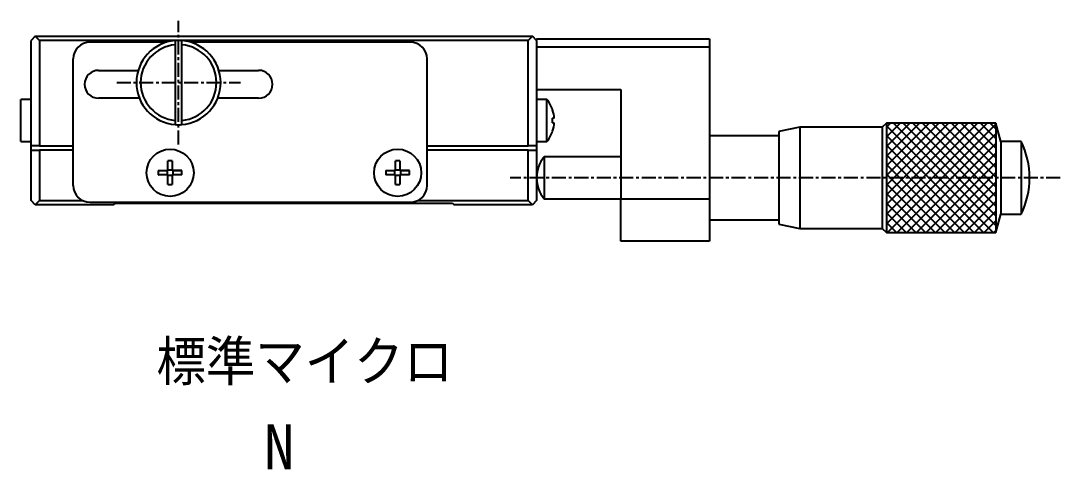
# Model space of a CAD drawing. Extents: x 565 to 917, y 86 to 335.
# Drawn here: x 620.8 to 713.3, y 93.5 to 133.4 of the extents above; entities that cross this region are included whole.
import ezdxf

# ---------------------------------------------------------------- set-up
doc = ezdxf.new("R2010")
doc.units = 0
doc.linetypes.add('CENTER', pattern=[2, 1.25, -0.25, 0.25, -0.25])
doc.layers.get('0').update_dxf_attribs({"linetype": 'CONTINUOUS'})
doc.styles.add('ｽﾀｲﾙ1', font='txt.shx', dxfattribs={"bigfont": 'bigfont.shx'})

msp = doc.modelspace()

# ---------------------------------------------------------------- linework, layer by layer
at = {"color": 1, "linetype": 'CENTER'}
for p, q in [((634.817, 122.37), (634.817, 133.37)), ((629.317, 127.87), (640.317, 127.87)), ((713.292, 119.395), (664.342, 119.395))]:
    msp.add_line(p, q, dxfattribs=at)
at = {"color": 7, "linetype": 'CONTINUOUS'}
for p, q in [((622.067, 131.995), (621.692, 131.62)), ((621.692, 125.263), (621.692, 131.62)), ((622.067, 131.995), (666.317, 131.995)), ((622.442, 131.62), (622.067, 131.995)), ((622.442, 131.62), (622.442, 122.245)), ((634.817, 131.62), (622.442, 131.62)), ((633.767, 131.47), (626.942, 131.47)), ((634.517, 131.608), (634.517, 131.231)), ((665.942, 131.62), (634.817, 131.62)), ((635.117, 131.231), (635.117, 131.608)), ((655.442, 131.47), (635.867, 131.47)), ((666.317, 131.995), (665.942, 131.62)), ((665.942, 122.245), (665.942, 131.62)), ((666.692, 131.62), (666.317, 131.995)), ((666.692, 131.77), (682.067, 131.77)), ((666.692, 131.62), (666.692, 131.77)), ((666.692, 131.62), (666.692, 125.263)), ((682.067, 131.77), (682.067, 131.02)), ((634.517, 131.231), (634.517, 124.508)), ((635.117, 124.508), (635.117, 131.231)), ((682.067, 131.02), (666.692, 131.02)), ((682.067, 131.02), (682.067, 117.52)), ((625.442, 118.72), (625.442, 129.97)), ((656.942, 118.72), (656.942, 129.97)), ((627.692, 128.957), (631.228, 128.957)), ((638.406, 128.957), (641.942, 128.957)), ((666.692, 127.27), (674.192, 127.27)), ((674.192, 127.27), (674.192, 118.645)), ((620.775, 122.62), (620.775, 126.37)), ((621.692, 126.37), (620.775, 126.37)), ((621.692, 126.37), (620.775, 126.37)), ((631.333, 126.482), (627.692, 126.482)), ((641.942, 126.482), (638.301, 126.482)), ((667.609, 126.37), (666.692, 126.37)), ((667.609, 126.37), (666.692, 126.37)), ((667.609, 122.62), (667.609, 126.37)), ((621.692, 123.726), (621.692, 125.263)), ((666.692, 125.263), (666.692, 123.726)), ((668.116, 125.434), (668.111, 125.431)), ((634.517, 124.508), (634.517, 124.132)), ((635.117, 124.132), (635.117, 124.508)), ((668.254, 124.69), (668.111, 124.69)), ((668.111, 124.3), (668.254, 124.3)), ((697.817, 124.27), (697.442, 123.895)), ((708.009, 122.62), (707.567, 124.27)), ((621.692, 122.245), (621.692, 123.726)), ((666.692, 123.726), (666.692, 122.245)), ((668.111, 123.558), (668.116, 123.556)), ((688.255, 123.145), (682.067, 123.145)), ((690.13, 123.895), (688.255, 123.52)), ((688.255, 123.52), (688.255, 115.27)), ((697.442, 123.895), (690.13, 123.895)), ((690.13, 123.895), (690.13, 114.895)), ((697.442, 123.895), (697.442, 114.895)), ((620.775, 122.62), (621.692, 122.62)), ((620.775, 122.62), (621.692, 122.62)), ((622.442, 122.245), (621.692, 122.245)), ((621.692, 121.87), (621.692, 122.245)), ((622.442, 122.245), (625.442, 122.245)), ((656.942, 122.245), (665.942, 122.245)), ((666.692, 122.245), (665.942, 122.245)), ((666.692, 122.62), (667.609, 122.62)), ((666.692, 122.62), (667.609, 122.62)), ((666.692, 122.245), (666.692, 121.87)), ((708.009, 122.62), (708.009, 116.17)), ((709.817, 122.62), (708.009, 122.62)), ((709.817, 122.62), (709.817, 116.17)), ((621.692, 117.37), (621.692, 121.87)), ((621.692, 121.87), (622.442, 121.87)), ((622.442, 121.87), (622.442, 117.37)), ((625.442, 121.87), (622.442, 121.87)), ((665.942, 121.87), (656.942, 121.87)), ((665.942, 117.37), (665.942, 121.87)), ((665.942, 121.87), (666.692, 121.87)), ((666.692, 121.87), (666.692, 117.37)), ((667.35, 121.27), (667.35, 117.52)), ((674.192, 121.27), (667.35, 121.27)), ((633.872, 120.04), (633.872, 120.894)), ((634.262, 120.894), (634.262, 120.04)), ((654.122, 120.04), (654.122, 120.894)), ((654.512, 120.894), (654.512, 120.04)), ((633.018, 120.04), (633.82, 120.04)), ((633.018, 120.04), (633.872, 120.04)), ((633.872, 119.65), (633.018, 119.65)), ((633.82, 119.65), (633.82, 120.04)), ((633.82, 120.04), (633.872, 120.04)), ((633.872, 120.092), (634.262, 120.092)), ((633.872, 118.795), (633.872, 119.65)), ((634.262, 119.597), (633.872, 119.597)), ((634.262, 120.04), (635.116, 120.04)), ((634.262, 120.04), (634.314, 120.04)), ((635.116, 119.65), (634.262, 119.65)), ((634.262, 119.65), (634.262, 118.795)), ((635.116, 120.04), (634.314, 120.04)), ((634.314, 120.04), (634.314, 119.65)), ((653.268, 120.04), (654.07, 120.04)), ((653.268, 120.04), (654.122, 120.04)), ((654.122, 119.65), (653.268, 119.65)), ((654.07, 119.65), (654.07, 120.04)), ((654.07, 120.04), (654.122, 120.04)), ((654.122, 120.092), (654.512, 120.092)), ((654.122, 118.795), (654.122, 119.65)), ((654.512, 119.597), (654.122, 119.597)), ((654.512, 120.04), (654.564, 120.04)), ((654.512, 120.04), (655.366, 120.04)), ((655.366, 119.65), (654.512, 119.65)), ((654.512, 119.65), (654.512, 118.795)), ((654.564, 120.04), (654.564, 119.65)), ((655.366, 120.04), (654.564, 120.04)), ((674.192, 118.645), (674.192, 117.52)), ((667.35, 117.52), (674.192, 117.52)), ((674.192, 117.52), (682.067, 117.52)), ((674.192, 113.77), (674.192, 117.52)), ((682.067, 117.52), (682.067, 113.77)), ((622.067, 116.995), (621.692, 117.37)), ((622.442, 117.37), (622.067, 116.995)), ((629.042, 116.995), (622.067, 116.995)), ((622.442, 117.37), (626.288, 117.37)), ((626.942, 117.22), (655.442, 117.22)), ((629.042, 116.995), (629.192, 117.145)), ((629.192, 117.145), (659.192, 117.145)), ((656.096, 117.37), (665.942, 117.37)), ((659.192, 117.145), (659.342, 116.995)), ((666.317, 116.995), (659.342, 116.995)), ((666.317, 116.995), (665.942, 117.37)), ((666.692, 117.37), (666.317, 116.995)), ((707.567, 114.52), (708.009, 116.17)), ((708.009, 116.17), (709.817, 116.17)), ((682.067, 115.645), (688.255, 115.645)), ((688.255, 115.27), (690.13, 114.895)), ((690.13, 114.895), (697.442, 114.895)), ((697.442, 114.895), (697.817, 114.52)), ((682.067, 113.77), (674.192, 113.77))]:
    msp.add_line(p, q, dxfattribs=at)
at = {"color": 3, "linetype": 'CONTINUOUS'}
for p, q in [((707.567, 124.27), (697.817, 124.27)), ((697.817, 124.27), (697.817, 114.52)), ((697.817, 123.911), (698.175, 124.27)), ((697.817, 123.049), (699.037, 124.27)), ((697.817, 122.188), (699.899, 124.27)), ((697.817, 121.326), (700.761, 124.27)), ((697.817, 120.464), (701.623, 124.27)), ((697.817, 119.602), (702.484, 124.27)), ((697.817, 118.741), (703.346, 124.27)), ((697.817, 117.879), (704.208, 124.27)), ((697.817, 117.017), (705.07, 124.27)), ((697.817, 116.155), (705.932, 124.27)), ((697.817, 115.293), (706.793, 124.27)), ((707.334, 114.52), (697.817, 124.036)), ((697.905, 114.52), (707.567, 124.182)), ((707.567, 115.148), (698.446, 124.27)), ((707.567, 116.01), (699.308, 124.27)), ((707.567, 116.872), (700.169, 124.27)), ((707.567, 117.734), (701.031, 124.27)), ((707.567, 118.595), (701.893, 124.27)), ((707.567, 119.457), (702.755, 124.27)), ((707.567, 120.319), (703.617, 124.27)), ((707.567, 121.181), (704.478, 124.27)), ((707.567, 122.043), (705.34, 124.27)), ((707.567, 122.904), (706.202, 124.27)), ((707.567, 123.766), (707.064, 124.27)), ((707.567, 124.27), (707.567, 114.52)), ((706.472, 114.52), (697.817, 123.175)), ((698.767, 114.52), (707.567, 123.32)), ((705.611, 114.52), (697.817, 122.313)), ((699.629, 114.52), (707.567, 122.458)), ((704.749, 114.52), (697.817, 121.451)), ((700.49, 114.52), (707.567, 121.596)), ((703.887, 114.52), (697.817, 120.589)), ((701.352, 114.52), (707.567, 120.734)), ((703.025, 114.52), (697.817, 119.728)), ((702.214, 114.52), (707.567, 119.873)), ((702.163, 114.52), (697.817, 118.866)), ((703.076, 114.52), (707.567, 119.011)), ((701.302, 114.52), (697.817, 118.004)), ((703.938, 114.52), (707.567, 118.149)), ((700.44, 114.52), (697.817, 117.142)), ((704.799, 114.52), (707.567, 117.287)), ((699.578, 114.52), (697.817, 116.28)), ((705.661, 114.52), (707.567, 116.425)), ((698.716, 114.52), (697.817, 115.419)), ((706.523, 114.52), (707.567, 115.564)), ((697.854, 114.52), (697.817, 114.557)), ((697.817, 114.52), (707.567, 114.52)), ((707.385, 114.52), (707.567, 114.702))]:
    msp.add_line(p, q, dxfattribs=at)
at = {"color": 7, "linetype": 'CONTINUOUS'}
for points in [[(668.111, 124.3, 0), (668.111, 124.303, 0), (668.111, 124.306, 0), (668.111, 124.309, 0), (668.111, 124.312, 0), (668.111, 124.315, 0), (668.112, 124.318, 0), (668.112, 124.321, 0), (668.112, 124.324, 0), (668.112, 124.327, 0), (668.112, 124.33, 0), (668.112, 124.333, 0), (668.113, 124.336, 0), (668.113, 124.339, 0), (668.113, 124.342, 0), (668.113, 124.345, 0), (668.113, 124.348, 0), (668.113, 124.351, 0), (668.113, 124.354, 0), (668.114, 124.357, 0), (668.114, 124.36, 0), (668.114, 124.363, 0), (668.114, 124.367, 0), (668.114, 124.37, 0), (668.114, 124.373, 0), (668.114, 124.376, 0), (668.114, 124.379, 0), (668.114, 124.382, 0), (668.115, 124.385, 0), (668.115, 124.388, 0), (668.115, 124.391, 0), (668.115, 124.394, 0), (668.115, 124.397, 0), (668.115, 124.4, 0), (668.115, 124.403, 0), (668.115, 124.406, 0), (668.115, 124.409, 0), (668.115, 124.412, 0), (668.115, 124.415, 0), (668.116, 124.418, 0), (668.116, 124.421, 0), (668.116, 124.424, 0), (668.116, 124.427, 0), (668.116, 124.431, 0), (668.116, 124.434, 0), (668.116, 124.437, 0), (668.116, 124.44, 0), (668.116, 124.443, 0), (668.116, 124.446, 0), (668.116, 124.449, 0), (668.116, 124.452, 0), (668.116, 124.455, 0), (668.116, 124.458, 0), (668.116, 124.461, 0), (668.116, 124.464, 0), (668.116, 124.467, 0), (668.116, 124.47, 0), (668.116, 124.473, 0), (668.116, 124.476, 0), (668.116, 124.479, 0), (668.116, 124.482, 0), (668.116, 124.485, 0), (668.116, 124.488, 0), (668.116, 124.491, 0), (668.116, 124.495, 0), (668.116, 124.498, 0), (668.116, 124.501, 0), (668.116, 124.504, 0), (668.116, 124.507, 0), (668.116, 124.51, 0), (668.116, 124.513, 0), (668.116, 124.516, 0), (668.116, 124.519, 0), (668.116, 124.522, 0), (668.116, 124.525, 0), (668.116, 124.528, 0), (668.116, 124.531, 0), (668.116, 124.534, 0), (668.116, 124.537, 0), (668.116, 124.54, 0), (668.116, 124.543, 0), (668.116, 124.546, 0), (668.116, 124.549, 0), (668.116, 124.552, 0), (668.116, 124.556, 0), (668.116, 124.559, 0), (668.116, 124.562, 0), (668.116, 124.565, 0), (668.116, 124.568, 0), (668.116, 124.571, 0), (668.115, 124.574, 0), (668.115, 124.577, 0), (668.115, 124.58, 0), (668.115, 124.583, 0), (668.115, 124.586, 0), (668.115, 124.589, 0), (668.115, 124.592, 0), (668.115, 124.595, 0), (668.115, 124.598, 0), (668.115, 124.601, 0), (668.115, 124.604, 0), (668.114, 124.607, 0), (668.114, 124.61, 0), (668.114, 124.613, 0), (668.114, 124.616, 0), (668.114, 124.62, 0), (668.114, 124.623, 0), (668.114, 124.626, 0), (668.114, 124.629, 0), (668.114, 124.632, 0), (668.113, 124.635, 0), (668.113, 124.638, 0), (668.113, 124.641, 0), (668.113, 124.644, 0), (668.113, 124.647, 0), (668.113, 124.65, 0), (668.113, 124.653, 0), (668.112, 124.656, 0), (668.112, 124.659, 0), (668.112, 124.662, 0), (668.112, 124.665, 0), (668.112, 124.668, 0), (668.112, 124.671, 0), (668.111, 124.674, 0), (668.111, 124.677, 0), (668.111, 124.68, 0), (668.111, 124.683, 0), (668.111, 124.686, 0), (668.111, 124.69, 0)], [(634.262, 120.894, 0), (634.259, 120.894, 0), (634.256, 120.894, 0), (634.253, 120.894, 0), (634.25, 120.894, 0), (634.247, 120.894, 0), (634.244, 120.894, 0), (634.241, 120.894, 0), (634.238, 120.894, 0), (634.235, 120.894, 0), (634.232, 120.895, 0), (634.229, 120.895, 0), (634.226, 120.895, 0), (634.223, 120.895, 0), (634.219, 120.895, 0), (634.216, 120.895, 0), (634.213, 120.895, 0), (634.21, 120.895, 0), (634.207, 120.895, 0), (634.204, 120.895, 0), (634.201, 120.895, 0), (634.198, 120.895, 0), (634.195, 120.895, 0), (634.192, 120.895, 0), (634.189, 120.895, 0), (634.186, 120.895, 0), (634.183, 120.895, 0), (634.18, 120.895, 0), (634.177, 120.895, 0), (634.174, 120.895, 0), (634.171, 120.896, 0), (634.168, 120.896, 0), (634.165, 120.896, 0), (634.162, 120.896, 0), (634.159, 120.896, 0), (634.156, 120.896, 0), (634.152, 120.896, 0), (634.149, 120.896, 0), (634.146, 120.896, 0), (634.143, 120.896, 0), (634.14, 120.896, 0), (634.137, 120.896, 0), (634.134, 120.896, 0), (634.131, 120.896, 0), (634.128, 120.896, 0), (634.125, 120.896, 0), (634.122, 120.896, 0), (634.119, 120.896, 0), (634.116, 120.896, 0), (634.113, 120.896, 0), (634.11, 120.896, 0), (634.107, 120.896, 0), (634.104, 120.896, 0), (634.101, 120.896, 0), (634.098, 120.896, 0), (634.095, 120.896, 0), (634.092, 120.896, 0), (634.088, 120.896, 0), (634.085, 120.896, 0), (634.082, 120.896, 0), (634.079, 120.896, 0), (634.076, 120.896, 0), (634.073, 120.896, 0), (634.07, 120.896, 0), (634.067, 120.896, 0), (634.064, 120.896, 0), (634.061, 120.896, 0), (634.058, 120.896, 0), (634.055, 120.896, 0), (634.052, 120.896, 0), (634.049, 120.896, 0), (634.046, 120.896, 0), (634.043, 120.896, 0), (634.04, 120.896, 0), (634.037, 120.896, 0), (634.034, 120.896, 0), (634.031, 120.896, 0), (634.027, 120.896, 0), (634.024, 120.896, 0), (634.021, 120.896, 0), (634.018, 120.896, 0), (634.015, 120.896, 0), (634.012, 120.896, 0), (634.009, 120.896, 0), (634.006, 120.896, 0), (634.003, 120.896, 0), (634, 120.896, 0), (633.997, 120.896, 0), (633.994, 120.896, 0), (633.991, 120.896, 0), (633.988, 120.896, 0), (633.985, 120.896, 0), (633.982, 120.896, 0), (633.979, 120.896, 0), (633.976, 120.896, 0), (633.973, 120.896, 0), (633.97, 120.896, 0), (633.967, 120.896, 0), (633.963, 120.896, 0), (633.96, 120.895, 0), (633.957, 120.895, 0), (633.954, 120.895, 0), (633.951, 120.895, 0), (633.948, 120.895, 0), (633.945, 120.895, 0), (633.942, 120.895, 0), (633.939, 120.895, 0), (633.936, 120.895, 0), (633.933, 120.895, 0), (633.93, 120.895, 0), (633.927, 120.895, 0), (633.924, 120.895, 0), (633.921, 120.895, 0), (633.918, 120.895, 0), (633.915, 120.895, 0), (633.912, 120.895, 0), (633.909, 120.895, 0), (633.906, 120.895, 0), (633.903, 120.895, 0), (633.9, 120.894, 0), (633.896, 120.894, 0), (633.893, 120.894, 0), (633.89, 120.894, 0), (633.887, 120.894, 0), (633.884, 120.894, 0), (633.881, 120.894, 0), (633.878, 120.894, 0), (633.875, 120.894, 0), (633.872, 120.894, 0)], [(654.512, 120.894, 0), (654.509, 120.894, 0), (654.506, 120.894, 0), (654.503, 120.894, 0), (654.5, 120.894, 0), (654.497, 120.894, 0), (654.494, 120.894, 0), (654.491, 120.894, 0), (654.488, 120.894, 0), (654.485, 120.894, 0), (654.482, 120.895, 0), (654.479, 120.895, 0), (654.476, 120.895, 0), (654.473, 120.895, 0), (654.469, 120.895, 0), (654.466, 120.895, 0), (654.463, 120.895, 0), (654.46, 120.895, 0), (654.457, 120.895, 0), (654.454, 120.895, 0), (654.451, 120.895, 0), (654.448, 120.895, 0), (654.445, 120.895, 0), (654.442, 120.895, 0), (654.439, 120.895, 0), (654.436, 120.895, 0), (654.433, 120.895, 0), (654.43, 120.895, 0), (654.427, 120.895, 0), (654.424, 120.895, 0), (654.421, 120.896, 0), (654.418, 120.896, 0), (654.415, 120.896, 0), (654.412, 120.896, 0), (654.409, 120.896, 0), (654.406, 120.896, 0), (654.402, 120.896, 0), (654.399, 120.896, 0), (654.396, 120.896, 0), (654.393, 120.896, 0), (654.39, 120.896, 0), (654.387, 120.896, 0), (654.384, 120.896, 0), (654.381, 120.896, 0), (654.378, 120.896, 0), (654.375, 120.896, 0), (654.372, 120.896, 0), (654.369, 120.896, 0), (654.366, 120.896, 0), (654.363, 120.896, 0), (654.36, 120.896, 0), (654.357, 120.896, 0), (654.354, 120.896, 0), (654.351, 120.896, 0), (654.348, 120.896, 0), (654.345, 120.896, 0), (654.342, 120.896, 0), (654.338, 120.896, 0), (654.335, 120.896, 0), (654.332, 120.896, 0), (654.329, 120.896, 0), (654.326, 120.896, 0), (654.323, 120.896, 0), (654.32, 120.896, 0), (654.317, 120.896, 0), (654.314, 120.896, 0), (654.311, 120.896, 0), (654.308, 120.896, 0), (654.305, 120.896, 0), (654.302, 120.896, 0), (654.299, 120.896, 0), (654.296, 120.896, 0), (654.293, 120.896, 0), (654.29, 120.896, 0), (654.287, 120.896, 0), (654.284, 120.896, 0), (654.281, 120.896, 0), (654.277, 120.896, 0), (654.274, 120.896, 0), (654.271, 120.896, 0), (654.268, 120.896, 0), (654.265, 120.896, 0), (654.262, 120.896, 0), (654.259, 120.896, 0), (654.256, 120.896, 0), (654.253, 120.896, 0), (654.25, 120.896, 0), (654.247, 120.896, 0), (654.244, 120.896, 0), (654.241, 120.896, 0), (654.238, 120.896, 0), (654.235, 120.896, 0), (654.232, 120.896, 0), (654.229, 120.896, 0), (654.226, 120.896, 0), (654.223, 120.896, 0), (654.22, 120.896, 0), (654.217, 120.896, 0), (654.213, 120.896, 0), (654.21, 120.895, 0), (654.207, 120.895, 0), (654.204, 120.895, 0), (654.201, 120.895, 0), (654.198, 120.895, 0), (654.195, 120.895, 0), (654.192, 120.895, 0), (654.189, 120.895, 0), (654.186, 120.895, 0), (654.183, 120.895, 0), (654.18, 120.895, 0), (654.177, 120.895, 0), (654.174, 120.895, 0), (654.171, 120.895, 0), (654.168, 120.895, 0), (654.165, 120.895, 0), (654.162, 120.895, 0), (654.159, 120.895, 0), (654.156, 120.895, 0), (654.153, 120.895, 0), (654.15, 120.894, 0), (654.146, 120.894, 0), (654.143, 120.894, 0), (654.14, 120.894, 0), (654.137, 120.894, 0), (654.134, 120.894, 0), (654.131, 120.894, 0), (654.128, 120.894, 0), (654.125, 120.894, 0), (654.122, 120.894, 0)], [(633.018, 120.04, 0), (633.018, 120.036, 0), (633.018, 120.033, 0), (633.018, 120.03, 0), (633.017, 120.027, 0), (633.017, 120.024, 0), (633.017, 120.021, 0), (633.017, 120.018, 0), (633.017, 120.015, 0), (633.017, 120.012, 0), (633.017, 120.009, 0), (633.017, 120.006, 0), (633.017, 120.003, 0), (633.017, 120, 0), (633.017, 119.997, 0), (633.017, 119.994, 0), (633.017, 119.991, 0), (633.017, 119.988, 0), (633.017, 119.985, 0), (633.017, 119.982, 0), (633.017, 119.979, 0), (633.017, 119.976, 0), (633.016, 119.973, 0), (633.016, 119.969, 0), (633.016, 119.966, 0), (633.016, 119.963, 0), (633.016, 119.96, 0), (633.016, 119.957, 0), (633.016, 119.954, 0), (633.016, 119.951, 0), (633.016, 119.948, 0), (633.016, 119.945, 0), (633.016, 119.942, 0), (633.016, 119.939, 0), (633.016, 119.936, 0), (633.016, 119.933, 0), (633.016, 119.93, 0), (633.016, 119.927, 0), (633.016, 119.924, 0), (633.016, 119.921, 0), (633.016, 119.918, 0), (633.016, 119.915, 0), (633.016, 119.912, 0), (633.016, 119.909, 0), (633.016, 119.905, 0), (633.016, 119.902, 0), (633.016, 119.899, 0), (633.016, 119.896, 0), (633.016, 119.893, 0), (633.016, 119.89, 0), (633.016, 119.887, 0), (633.016, 119.884, 0), (633.016, 119.881, 0), (633.016, 119.878, 0), (633.016, 119.875, 0), (633.016, 119.872, 0), (633.016, 119.869, 0), (633.016, 119.866, 0), (633.016, 119.863, 0), (633.016, 119.86, 0), (633.016, 119.857, 0), (633.016, 119.854, 0), (633.016, 119.851, 0), (633.016, 119.848, 0), (633.016, 119.845, 0), (633.016, 119.841, 0), (633.016, 119.838, 0), (633.016, 119.835, 0), (633.016, 119.832, 0), (633.016, 119.829, 0), (633.016, 119.826, 0), (633.016, 119.823, 0), (633.016, 119.82, 0), (633.016, 119.817, 0), (633.016, 119.814, 0), (633.016, 119.811, 0), (633.016, 119.808, 0), (633.016, 119.805, 0), (633.016, 119.802, 0), (633.016, 119.799, 0), (633.016, 119.796, 0), (633.016, 119.793, 0), (633.016, 119.79, 0), (633.016, 119.787, 0), (633.016, 119.784, 0), (633.016, 119.781, 0), (633.016, 119.777, 0), (633.016, 119.774, 0), (633.016, 119.771, 0), (633.016, 119.768, 0), (633.016, 119.765, 0), (633.016, 119.762, 0), (633.016, 119.759, 0), (633.016, 119.756, 0), (633.016, 119.753, 0), (633.016, 119.75, 0), (633.016, 119.747, 0), (633.016, 119.744, 0), (633.016, 119.741, 0), (633.016, 119.738, 0), (633.016, 119.735, 0), (633.016, 119.732, 0), (633.016, 119.729, 0), (633.016, 119.726, 0), (633.016, 119.723, 0), (633.016, 119.72, 0), (633.016, 119.717, 0), (633.017, 119.713, 0), (633.017, 119.71, 0), (633.017, 119.707, 0), (633.017, 119.704, 0), (633.017, 119.701, 0), (633.017, 119.698, 0), (633.017, 119.695, 0), (633.017, 119.692, 0), (633.017, 119.689, 0), (633.017, 119.686, 0), (633.017, 119.683, 0), (633.017, 119.68, 0), (633.017, 119.677, 0), (633.017, 119.674, 0), (633.017, 119.671, 0), (633.017, 119.668, 0), (633.017, 119.665, 0), (633.017, 119.662, 0), (633.018, 119.659, 0), (633.018, 119.656, 0), (633.018, 119.653, 0), (633.018, 119.65, 0)], [(635.116, 119.65, 0), (635.117, 119.653, 0), (635.117, 119.656, 0), (635.117, 119.659, 0), (635.117, 119.662, 0), (635.117, 119.665, 0), (635.117, 119.668, 0), (635.117, 119.671, 0), (635.117, 119.674, 0), (635.117, 119.677, 0), (635.117, 119.68, 0), (635.117, 119.683, 0), (635.117, 119.686, 0), (635.117, 119.689, 0), (635.117, 119.692, 0), (635.117, 119.695, 0), (635.117, 119.698, 0), (635.118, 119.701, 0), (635.118, 119.704, 0), (635.118, 119.707, 0), (635.118, 119.71, 0), (635.118, 119.713, 0), (635.118, 119.717, 0), (635.118, 119.72, 0), (635.118, 119.723, 0), (635.118, 119.726, 0), (635.118, 119.729, 0), (635.118, 119.732, 0), (635.118, 119.735, 0), (635.118, 119.738, 0), (635.118, 119.741, 0), (635.118, 119.744, 0), (635.118, 119.747, 0), (635.118, 119.75, 0), (635.118, 119.753, 0), (635.118, 119.756, 0), (635.118, 119.759, 0), (635.118, 119.762, 0), (635.118, 119.765, 0), (635.118, 119.768, 0), (635.118, 119.771, 0), (635.118, 119.774, 0), (635.118, 119.777, 0), (635.118, 119.781, 0), (635.119, 119.784, 0), (635.119, 119.787, 0), (635.119, 119.79, 0), (635.119, 119.793, 0), (635.119, 119.796, 0), (635.119, 119.799, 0), (635.119, 119.802, 0), (635.119, 119.805, 0), (635.119, 119.808, 0), (635.119, 119.811, 0), (635.119, 119.814, 0), (635.119, 119.817, 0), (635.119, 119.82, 0), (635.119, 119.823, 0), (635.119, 119.826, 0), (635.119, 119.829, 0), (635.119, 119.832, 0), (635.119, 119.835, 0), (635.119, 119.838, 0), (635.119, 119.841, 0), (635.119, 119.845, 0), (635.119, 119.848, 0), (635.119, 119.851, 0), (635.119, 119.854, 0), (635.119, 119.857, 0), (635.119, 119.86, 0), (635.119, 119.863, 0), (635.119, 119.866, 0), (635.119, 119.869, 0), (635.119, 119.872, 0), (635.119, 119.875, 0), (635.119, 119.878, 0), (635.119, 119.881, 0), (635.119, 119.884, 0), (635.119, 119.887, 0), (635.119, 119.89, 0), (635.119, 119.893, 0), (635.119, 119.896, 0), (635.119, 119.899, 0), (635.119, 119.902, 0), (635.119, 119.905, 0), (635.118, 119.909, 0), (635.118, 119.912, 0), (635.118, 119.915, 0), (635.118, 119.918, 0), (635.118, 119.921, 0), (635.118, 119.924, 0), (635.118, 119.927, 0), (635.118, 119.93, 0), (635.118, 119.933, 0), (635.118, 119.936, 0), (635.118, 119.939, 0), (635.118, 119.942, 0), (635.118, 119.945, 0), (635.118, 119.948, 0), (635.118, 119.951, 0), (635.118, 119.954, 0), (635.118, 119.957, 0), (635.118, 119.96, 0), (635.118, 119.963, 0), (635.118, 119.966, 0), (635.118, 119.969, 0), (635.118, 119.973, 0), (635.118, 119.976, 0), (635.118, 119.979, 0), (635.118, 119.982, 0), (635.118, 119.985, 0), (635.118, 119.988, 0), (635.117, 119.991, 0), (635.117, 119.994, 0), (635.117, 119.997, 0), (635.117, 120, 0), (635.117, 120.003, 0), (635.117, 120.006, 0), (635.117, 120.009, 0), (635.117, 120.012, 0), (635.117, 120.015, 0), (635.117, 120.018, 0), (635.117, 120.021, 0), (635.117, 120.024, 0), (635.117, 120.027, 0), (635.117, 120.03, 0), (635.117, 120.033, 0), (635.117, 120.036, 0), (635.116, 120.04, 0)], [(653.268, 120.04, 0), (653.268, 120.036, 0), (653.268, 120.033, 0), (653.268, 120.03, 0), (653.267, 120.027, 0), (653.267, 120.024, 0), (653.267, 120.021, 0), (653.267, 120.018, 0), (653.267, 120.015, 0), (653.267, 120.012, 0), (653.267, 120.009, 0), (653.267, 120.006, 0), (653.267, 120.003, 0), (653.267, 120, 0), (653.267, 119.997, 0), (653.267, 119.994, 0), (653.267, 119.991, 0), (653.267, 119.988, 0), (653.267, 119.985, 0), (653.267, 119.982, 0), (653.267, 119.979, 0), (653.267, 119.976, 0), (653.266, 119.973, 0), (653.266, 119.969, 0), (653.266, 119.966, 0), (653.266, 119.963, 0), (653.266, 119.96, 0), (653.266, 119.957, 0), (653.266, 119.954, 0), (653.266, 119.951, 0), (653.266, 119.948, 0), (653.266, 119.945, 0), (653.266, 119.942, 0), (653.266, 119.939, 0), (653.266, 119.936, 0), (653.266, 119.933, 0), (653.266, 119.93, 0), (653.266, 119.927, 0), (653.266, 119.924, 0), (653.266, 119.921, 0), (653.266, 119.918, 0), (653.266, 119.915, 0), (653.266, 119.912, 0), (653.266, 119.909, 0), (653.266, 119.905, 0), (653.266, 119.902, 0), (653.266, 119.899, 0), (653.266, 119.896, 0), (653.266, 119.893, 0), (653.266, 119.89, 0), (653.266, 119.887, 0), (653.266, 119.884, 0), (653.266, 119.881, 0), (653.266, 119.878, 0), (653.266, 119.875, 0), (653.266, 119.872, 0), (653.266, 119.869, 0), (653.266, 119.866, 0), (653.266, 119.863, 0), (653.266, 119.86, 0), (653.266, 119.857, 0), (653.266, 119.854, 0), (653.266, 119.851, 0), (653.266, 119.848, 0), (653.266, 119.845, 0), (653.266, 119.841, 0), (653.266, 119.838, 0), (653.266, 119.835, 0), (653.266, 119.832, 0), (653.266, 119.829, 0), (653.266, 119.826, 0), (653.266, 119.823, 0), (653.266, 119.82, 0), (653.266, 119.817, 0), (653.266, 119.814, 0), (653.266, 119.811, 0), (653.266, 119.808, 0), (653.266, 119.805, 0), (653.266, 119.802, 0), (653.266, 119.799, 0), (653.266, 119.796, 0), (653.266, 119.793, 0), (653.266, 119.79, 0), (653.266, 119.787, 0), (653.266, 119.784, 0), (653.266, 119.781, 0), (653.266, 119.777, 0), (653.266, 119.774, 0), (653.266, 119.771, 0), (653.266, 119.768, 0), (653.266, 119.765, 0), (653.266, 119.762, 0), (653.266, 119.759, 0), (653.266, 119.756, 0), (653.266, 119.753, 0), (653.266, 119.75, 0), (653.266, 119.747, 0), (653.266, 119.744, 0), (653.266, 119.741, 0), (653.266, 119.738, 0), (653.266, 119.735, 0), (653.266, 119.732, 0), (653.266, 119.729, 0), (653.266, 119.726, 0), (653.266, 119.723, 0), (653.266, 119.72, 0), (653.266, 119.717, 0), (653.267, 119.713, 0), (653.267, 119.71, 0), (653.267, 119.707, 0), (653.267, 119.704, 0), (653.267, 119.701, 0), (653.267, 119.698, 0), (653.267, 119.695, 0), (653.267, 119.692, 0), (653.267, 119.689, 0), (653.267, 119.686, 0), (653.267, 119.683, 0), (653.267, 119.68, 0), (653.267, 119.677, 0), (653.267, 119.674, 0), (653.267, 119.671, 0), (653.267, 119.668, 0), (653.267, 119.665, 0), (653.267, 119.662, 0), (653.268, 119.659, 0), (653.268, 119.656, 0), (653.268, 119.653, 0), (653.268, 119.65, 0)], [(655.366, 119.65, 0), (655.367, 119.653, 0), (655.367, 119.656, 0), (655.367, 119.659, 0), (655.367, 119.662, 0), (655.367, 119.665, 0), (655.367, 119.668, 0), (655.367, 119.671, 0), (655.367, 119.674, 0), (655.367, 119.677, 0), (655.367, 119.68, 0), (655.367, 119.683, 0), (655.367, 119.686, 0), (655.367, 119.689, 0), (655.367, 119.692, 0), (655.367, 119.695, 0), (655.367, 119.698, 0), (655.368, 119.701, 0), (655.368, 119.704, 0), (655.368, 119.707, 0), (655.368, 119.71, 0), (655.368, 119.713, 0), (655.368, 119.717, 0), (655.368, 119.72, 0), (655.368, 119.723, 0), (655.368, 119.726, 0), (655.368, 119.729, 0), (655.368, 119.732, 0), (655.368, 119.735, 0), (655.368, 119.738, 0), (655.368, 119.741, 0), (655.368, 119.744, 0), (655.368, 119.747, 0), (655.368, 119.75, 0), (655.368, 119.753, 0), (655.368, 119.756, 0), (655.368, 119.759, 0), (655.368, 119.762, 0), (655.368, 119.765, 0), (655.368, 119.768, 0), (655.368, 119.771, 0), (655.368, 119.774, 0), (655.368, 119.777, 0), (655.368, 119.781, 0), (655.369, 119.784, 0), (655.369, 119.787, 0), (655.369, 119.79, 0), (655.369, 119.793, 0), (655.369, 119.796, 0), (655.369, 119.799, 0), (655.369, 119.802, 0), (655.369, 119.805, 0), (655.369, 119.808, 0), (655.369, 119.811, 0), (655.369, 119.814, 0), (655.369, 119.817, 0), (655.369, 119.82, 0), (655.369, 119.823, 0), (655.369, 119.826, 0), (655.369, 119.829, 0), (655.369, 119.832, 0), (655.369, 119.835, 0), (655.369, 119.838, 0), (655.369, 119.841, 0), (655.369, 119.845, 0), (655.369, 119.848, 0), (655.369, 119.851, 0), (655.369, 119.854, 0), (655.369, 119.857, 0), (655.369, 119.86, 0), (655.369, 119.863, 0), (655.369, 119.866, 0), (655.369, 119.869, 0), (655.369, 119.872, 0), (655.369, 119.875, 0), (655.369, 119.878, 0), (655.369, 119.881, 0), (655.369, 119.884, 0), (655.369, 119.887, 0), (655.369, 119.89, 0), (655.369, 119.893, 0), (655.369, 119.896, 0), (655.369, 119.899, 0), (655.369, 119.902, 0), (655.369, 119.905, 0), (655.368, 119.909, 0), (655.368, 119.912, 0), (655.368, 119.915, 0), (655.368, 119.918, 0), (655.368, 119.921, 0), (655.368, 119.924, 0), (655.368, 119.927, 0), (655.368, 119.93, 0), (655.368, 119.933, 0), (655.368, 119.936, 0), (655.368, 119.939, 0), (655.368, 119.942, 0), (655.368, 119.945, 0), (655.368, 119.948, 0), (655.368, 119.951, 0), (655.368, 119.954, 0), (655.368, 119.957, 0), (655.368, 119.96, 0), (655.368, 119.963, 0), (655.368, 119.966, 0), (655.368, 119.969, 0), (655.368, 119.973, 0), (655.368, 119.976, 0), (655.368, 119.979, 0), (655.368, 119.982, 0), (655.368, 119.985, 0), (655.368, 119.988, 0), (655.367, 119.991, 0), (655.367, 119.994, 0), (655.367, 119.997, 0), (655.367, 120, 0), (655.367, 120.003, 0), (655.367, 120.006, 0), (655.367, 120.009, 0), (655.367, 120.012, 0), (655.367, 120.015, 0), (655.367, 120.018, 0), (655.367, 120.021, 0), (655.367, 120.024, 0), (655.367, 120.027, 0), (655.367, 120.03, 0), (655.367, 120.033, 0), (655.367, 120.036, 0), (655.366, 120.04, 0)], [(633.872, 118.795, 0), (633.875, 118.795, 0), (633.878, 118.795, 0), (633.881, 118.795, 0), (633.884, 118.795, 0), (633.887, 118.795, 0), (633.89, 118.795, 0), (633.893, 118.795, 0), (633.896, 118.795, 0), (633.9, 118.795, 0), (633.903, 118.795, 0), (633.906, 118.794, 0), (633.909, 118.794, 0), (633.912, 118.794, 0), (633.915, 118.794, 0), (633.918, 118.794, 0), (633.921, 118.794, 0), (633.924, 118.794, 0), (633.927, 118.794, 0), (633.93, 118.794, 0), (633.933, 118.794, 0), (633.936, 118.794, 0), (633.939, 118.794, 0), (633.942, 118.794, 0), (633.945, 118.794, 0), (633.948, 118.794, 0), (633.951, 118.794, 0), (633.954, 118.794, 0), (633.957, 118.794, 0), (633.96, 118.794, 0), (633.963, 118.794, 0), (633.967, 118.794, 0), (633.97, 118.793, 0), (633.973, 118.793, 0), (633.976, 118.793, 0), (633.979, 118.793, 0), (633.982, 118.793, 0), (633.985, 118.793, 0), (633.988, 118.793, 0), (633.991, 118.793, 0), (633.994, 118.793, 0), (633.997, 118.793, 0), (634, 118.793, 0), (634.003, 118.793, 0), (634.006, 118.793, 0), (634.009, 118.793, 0), (634.012, 118.793, 0), (634.015, 118.793, 0), (634.018, 118.793, 0), (634.021, 118.793, 0), (634.024, 118.793, 0), (634.027, 118.793, 0), (634.031, 118.793, 0), (634.034, 118.793, 0), (634.037, 118.793, 0), (634.04, 118.793, 0), (634.043, 118.793, 0), (634.046, 118.793, 0), (634.049, 118.793, 0), (634.052, 118.793, 0), (634.055, 118.793, 0), (634.058, 118.793, 0), (634.061, 118.793, 0), (634.064, 118.793, 0), (634.067, 118.793, 0), (634.07, 118.793, 0), (634.073, 118.793, 0), (634.076, 118.793, 0), (634.079, 118.793, 0), (634.082, 118.793, 0), (634.085, 118.793, 0), (634.088, 118.793, 0), (634.092, 118.793, 0), (634.095, 118.793, 0), (634.098, 118.793, 0), (634.101, 118.793, 0), (634.104, 118.793, 0), (634.107, 118.793, 0), (634.11, 118.793, 0), (634.113, 118.793, 0), (634.116, 118.793, 0), (634.119, 118.793, 0), (634.122, 118.793, 0), (634.125, 118.793, 0), (634.128, 118.793, 0), (634.131, 118.793, 0), (634.134, 118.793, 0), (634.137, 118.793, 0), (634.14, 118.793, 0), (634.143, 118.793, 0), (634.146, 118.793, 0), (634.149, 118.793, 0), (634.152, 118.793, 0), (634.156, 118.793, 0), (634.159, 118.793, 0), (634.162, 118.793, 0), (634.165, 118.793, 0), (634.168, 118.794, 0), (634.171, 118.794, 0), (634.174, 118.794, 0), (634.177, 118.794, 0), (634.18, 118.794, 0), (634.183, 118.794, 0), (634.186, 118.794, 0), (634.189, 118.794, 0), (634.192, 118.794, 0), (634.195, 118.794, 0), (634.198, 118.794, 0), (634.201, 118.794, 0), (634.204, 118.794, 0), (634.207, 118.794, 0), (634.21, 118.794, 0), (634.213, 118.794, 0), (634.216, 118.794, 0), (634.219, 118.794, 0), (634.223, 118.794, 0), (634.226, 118.794, 0), (634.229, 118.794, 0), (634.232, 118.795, 0), (634.235, 118.795, 0), (634.238, 118.795, 0), (634.241, 118.795, 0), (634.244, 118.795, 0), (634.247, 118.795, 0), (634.25, 118.795, 0), (634.253, 118.795, 0), (634.256, 118.795, 0), (634.259, 118.795, 0), (634.262, 118.795, 0)], [(654.122, 118.795, 0), (654.125, 118.795, 0), (654.128, 118.795, 0), (654.131, 118.795, 0), (654.134, 118.795, 0), (654.137, 118.795, 0), (654.14, 118.795, 0), (654.143, 118.795, 0), (654.146, 118.795, 0), (654.15, 118.795, 0), (654.153, 118.795, 0), (654.156, 118.794, 0), (654.159, 118.794, 0), (654.162, 118.794, 0), (654.165, 118.794, 0), (654.168, 118.794, 0), (654.171, 118.794, 0), (654.174, 118.794, 0), (654.177, 118.794, 0), (654.18, 118.794, 0), (654.183, 118.794, 0), (654.186, 118.794, 0), (654.189, 118.794, 0), (654.192, 118.794, 0), (654.195, 118.794, 0), (654.198, 118.794, 0), (654.201, 118.794, 0), (654.204, 118.794, 0), (654.207, 118.794, 0), (654.21, 118.794, 0), (654.213, 118.794, 0), (654.217, 118.794, 0), (654.22, 118.793, 0), (654.223, 118.793, 0), (654.226, 118.793, 0), (654.229, 118.793, 0), (654.232, 118.793, 0), (654.235, 118.793, 0), (654.238, 118.793, 0), (654.241, 118.793, 0), (654.244, 118.793, 0), (654.247, 118.793, 0), (654.25, 118.793, 0), (654.253, 118.793, 0), (654.256, 118.793, 0), (654.259, 118.793, 0), (654.262, 118.793, 0), (654.265, 118.793, 0), (654.268, 118.793, 0), (654.271, 118.793, 0), (654.274, 118.793, 0), (654.277, 118.793, 0), (654.281, 118.793, 0), (654.284, 118.793, 0), (654.287, 118.793, 0), (654.29, 118.793, 0), (654.293, 118.793, 0), (654.296, 118.793, 0), (654.299, 118.793, 0), (654.302, 118.793, 0), (654.305, 118.793, 0), (654.308, 118.793, 0), (654.311, 118.793, 0), (654.314, 118.793, 0), (654.317, 118.793, 0), (654.32, 118.793, 0), (654.323, 118.793, 0), (654.326, 118.793, 0), (654.329, 118.793, 0), (654.332, 118.793, 0), (654.335, 118.793, 0), (654.338, 118.793, 0), (654.342, 118.793, 0), (654.345, 118.793, 0), (654.348, 118.793, 0), (654.351, 118.793, 0), (654.354, 118.793, 0), (654.357, 118.793, 0), (654.36, 118.793, 0), (654.363, 118.793, 0), (654.366, 118.793, 0), (654.369, 118.793, 0), (654.372, 118.793, 0), (654.375, 118.793, 0), (654.378, 118.793, 0), (654.381, 118.793, 0), (654.384, 118.793, 0), (654.387, 118.793, 0), (654.39, 118.793, 0), (654.393, 118.793, 0), (654.396, 118.793, 0), (654.399, 118.793, 0), (654.402, 118.793, 0), (654.406, 118.793, 0), (654.409, 118.793, 0), (654.412, 118.793, 0), (654.415, 118.793, 0), (654.418, 118.794, 0), (654.421, 118.794, 0), (654.424, 118.794, 0), (654.427, 118.794, 0), (654.43, 118.794, 0), (654.433, 118.794, 0), (654.436, 118.794, 0), (654.439, 118.794, 0), (654.442, 118.794, 0), (654.445, 118.794, 0), (654.448, 118.794, 0), (654.451, 118.794, 0), (654.454, 118.794, 0), (654.457, 118.794, 0), (654.46, 118.794, 0), (654.463, 118.794, 0), (654.466, 118.794, 0), (654.469, 118.794, 0), (654.473, 118.794, 0), (654.476, 118.794, 0), (654.479, 118.794, 0), (654.482, 118.795, 0), (654.485, 118.795, 0), (654.488, 118.795, 0), (654.491, 118.795, 0), (654.494, 118.795, 0), (654.497, 118.795, 0), (654.5, 118.795, 0), (654.503, 118.795, 0), (654.506, 118.795, 0), (654.509, 118.795, 0), (654.512, 118.795, 0)]]:
    msp.add_polyline3d(points, dxfattribs=at)
for centre in [(634.067, 119.845), (654.317, 119.845)]:
    msp.add_circle(centre, 2.1, dxfattribs=at)
for centre, radius, start, end in [((626.942, 129.97), 1.5, 90, 180), ((634.817, 127.87), 3.75, 94.58857, 265.41143), ((634.817, 127.87), 3.75, 85.41143, 94.58857), ((634.817, 127.87), 3.75, 274.58857, 85.41143), ((655.442, 129.97), 1.5, 0, 90), ((634.817, 127.87), 3.375, 95.09969, 264.90031), ((634.817, 127.87), 3.375, 275.09969, 84.90031), ((627.692, 127.72), 1.238, 90, 270), ((641.942, 127.72), 1.238, 270, 90), ((665.267, 124.495), 3, 18.23975, 38.68219), ((665.267, 124.495), 2.994, 3.73476, 18.2232), ((634.817, 127.87), 3.75, 265.41143, 274.58857), ((665.267, 124.495), 2.994, 341.77679, 356.26524), ((665.267, 124.495), 3, 321.31781, 341.76025), ((703.258, 119.395), 7.309, 333.81621, 26.18379), ((669.692, 119.395), 3, 141.31781, 180), ((669.692, 119.395), 3, 180, 218.68219), ((626.942, 118.72), 1.5, 180, 270), ((655.442, 118.72), 1.5, 270, 0)]:
    msp.add_arc(centre, radius, start, end, dxfattribs=at)

# ---------------------------------------------------------------- texts
at = {"style": 'ｽﾀｲﾙ1'}
msp.add_text('標準マイクロ', height=4, dxfattribs=at).set_placement((632.847, 100.945))
msp.add_text('N', height=4).set_placement((642.41, 93.466))

doc.saveas('drawing.dxf')
